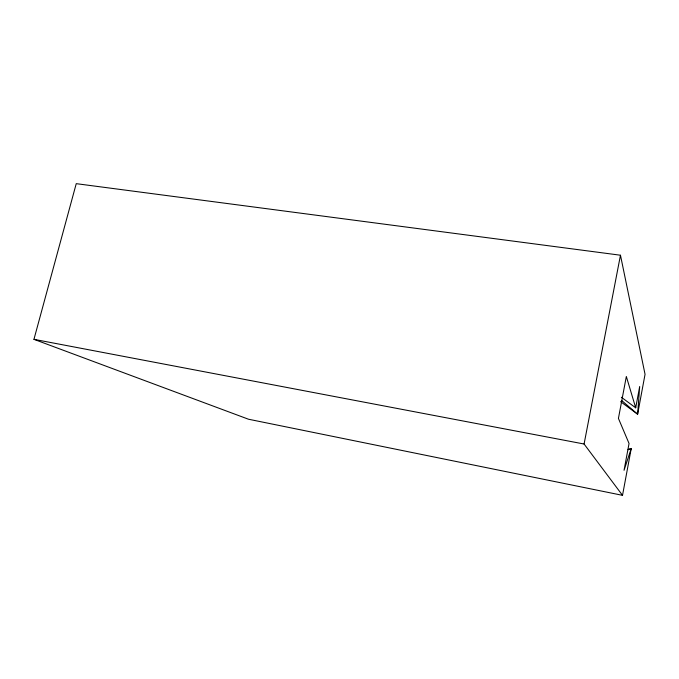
<?xml version="1.0" encoding="UTF-8"?>
<svg xmlns="http://www.w3.org/2000/svg" width="679" height="679" viewBox="0 0 679 679"><rect width="100%" height="100%" fill="white"/><g stroke="black" fill="none" stroke-linecap="round" stroke-linejoin="round"><path stroke-width="1.02" d="M621.361 397.249L635.705 407.816L639.686 386.504L637.623 414.215L620.598 401.645M621.65 400.491L637.623 414.215L645.05 374.316L620.47 255.219L76.243 183.661L33.95 339.33L248.506 419.232L622.516 495.339L631.215 448.607L628.143 449.413M622.516 495.339L584.084 444.015L620.47 255.219M628.262 449.736L631.215 448.607L624.043 470.301L629.051 443.489L618.425 418.4L626.335 376.497L635.705 407.816M33.95 339.33L584.084 444.015"/></g></svg>
